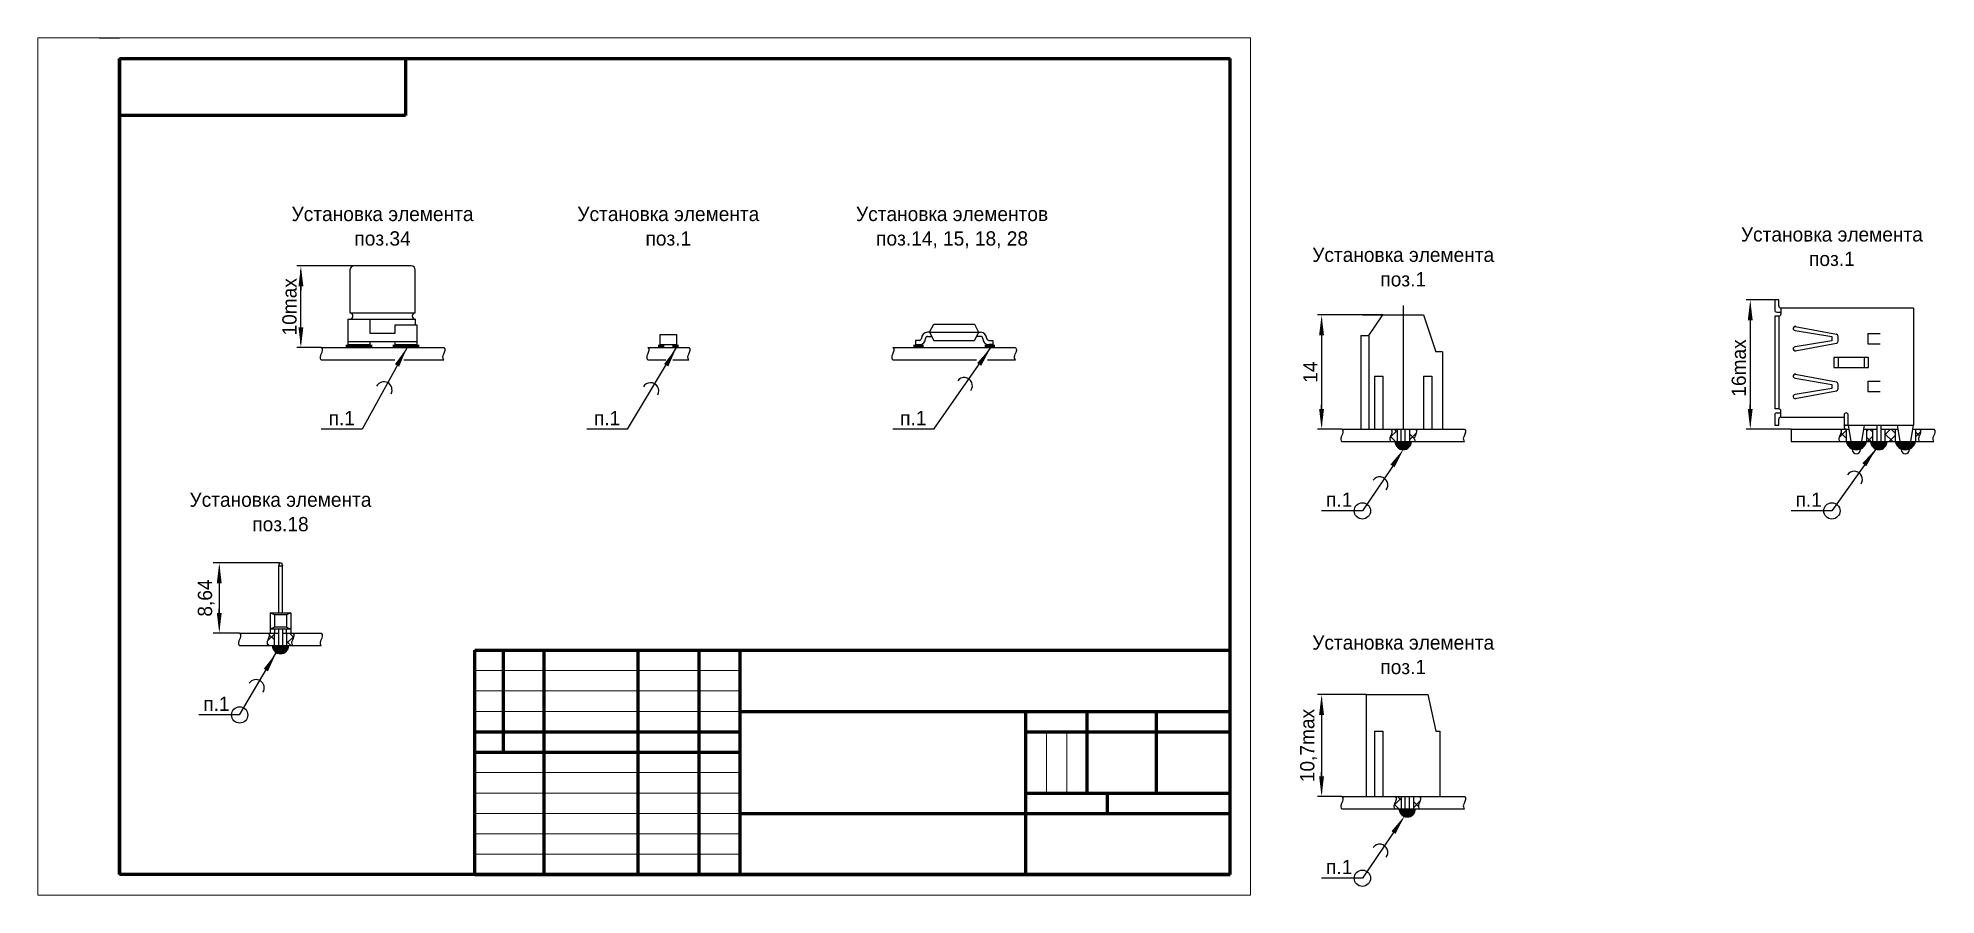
# Model space of a CAD drawing. Header units: millimetres. Extents: x 911 to 1376, y -404 to -194.
import ezdxf
from ezdxf.enums import TextEntityAlignment as Align

# ---------------------------------------------------------------- set-up
doc = ezdxf.new("R2010")
doc.units = ezdxf.units.MM
for name, pattern in [('K5LT32768', [0]), ('K5LT32769', [0]), ('K5LT32770', [0])]:
    doc.linetypes.add(name, pattern=pattern)
doc.dimstyles.new('3.5', dxfattribs={"dimtxt": 3.5, "dimasz": 1, "dimexe": 1, "dimexo": 0, "dimgap": 1, "dimtad": 1, "dimdec": 3, "dimzin": 12, "dimtxsty": 'Standard', "dimblk": 'arrow1', "dimcen": 0, "dimclrd": 1, "dimclre": 1, "dimclrt": 1, "dimadec": 0, "dimazin": 0, "dimtfac": 1, "dimtdec": 3, "dimtix": 1, "dimtmove": 0, "dimatfit": 0, "dimldrblk": 'arrow1', "dimfxl": 1, "dimtolj": 1, "dimtzin": 0, "dimlwd": -1, "dimlwe": -1, "dimarcsym": 0})
doc.dimstyles.get("Standard").update_dxf_attribs({"dimtxt": 0.18, "dimasz": 0.18, "dimexe": 0.18, "dimexo": 0.0625, "dimgap": 0.09, "dimtad": 0, "dimtih": 1, "dimtoh": 1, "dimdec": 4, "dimzin": 0, "dimdsep": 46, "dimtxsty": 'Standard', "dimcen": 0.09, "dimadec": 0, "dimazin": 0, "dimtfac": 1, "dimtdec": 4, "dimtofl": 0, "dimtmove": 0, "dimatfit": 3, "dimfxl": 1, "dimtolj": 1, "dimtzin": 0, "dimarcsym": 0})

# ---------------------------------------------------------------- blocks, each defined once
blk = doc.blocks.new('arrow')
at = {"color": 1}
blk.add_lwpolyline([(0, 0, 0, 1.2, 0), (-5, 0, 1.2, 1.2, 0)], format="xyseb", dxfattribs=at)
blk = doc.blocks.new('arrow1')
at = {"color": 1}
blk.add_line((-5, 0), (-6, 0), dxfattribs=at)
blk.add_blockref('arrow', (0, 0), dxfattribs=at)
blk = doc.blocks.new('*D17')
at = {"color": 1, "transparency": 16777216}
for p, q in [((1189, 1029), (1175, 1029)), ((1176, 1010), (1176, 1028)), ((1181, 1009), (1175, 1009))]:
    blk.add_line(p, q, dxfattribs=at)
at = {"layer": 'Defpoints', "color": 0, "transparency": 16777216}
for p in [(1176, 1029), (1189, 1029), (1181, 1009)]:
    blk.add_point(p, dxfattribs=at)
at = {"color": 1, "transparency": 16777216}
for p, rotation in [((1176, 1029), 90), ((1176, 1009), 270)]:
    blk.add_blockref('arrow1', p, dxfattribs=dict(at, rotation=rotation))
at = {"color": 1, "transparency": 16777216, "insert": (1173.22, 1019), "char_height": 3.5, "attachment_point": 5, "rotation": 90}
blk.add_mtext('\\A1;10max', dxfattribs=at)
blk = doc.blocks.new('SMD')
at = {"color": 1}
for q in [(7, 0), (-15, -20)]:
    blk.add_line((-5, -20), q, dxfattribs=at)
at = {"color": 7}
for p, q in [((0, 0), (10, 0)), ((3, 3.25), (7, 3.25)), ((3, 0.75), (3, 3.25)), ((3, 0.75), (7, 0.75)), ((7, 3.25), (7, 0.75)), ((0, -3), (4.37, -3)), ((6.12, -3), (10, -3))]:
    blk.add_line(p, q, dxfattribs=at)
at = {"color": 1, "const_width": 0.75}
for points in [[(2.5, 0.38), (4, 0.38)], [(7.5, 0.38), (6, 0.38)]]:
    blk.add_lwpolyline(points, dxfattribs=at)
at = {"color": 7}
blk.add_arc((0.64, -10.6), 2, 331.2498, 151.2498, dxfattribs=at)
at = {"color": 1, "start_tangent": (0.913625, -0.406557), "end_tangent": (0.825517, -0.564377)}
for points in [[(0, 0), (-0.1, -1.68), (-0.23, -1.99), (0, -3)], [(10, 0), (9.9, -1.68), (9.77, -1.99), (10, -3)]]:
    blk.add_spline(points, degree=3, dxfattribs=at)
at = {"color": 1, "rotation": 59.63999268588177}
blk.add_blockref('arrow', (7, 0), dxfattribs=at)
at = {"color": 1}
for s, p in [('Установка элемента', (5, 31)), ('поз.1', (5, 25)), ('п.1', (-10, -19))]:
    blk.add_text(s, height=3.5, dxfattribs=at).set_placement(p, align=Align.CENTER)
blk = doc.blocks.new('SO')
at = {"color": 7}
for p, q in [((9, 3.75), (10, 5.75)), ((10, 5.75), (20, 5.75)), ((20, 5.75), (21, 3.75)), ((0, 0), (30, 0)), ((6.5, 1.75), (5.5, 1.75)), ((5.5, 1.75), (5.5, 0.75)), ((5.5, 0.75), (6.5, 0.75)), ((7, 2.25), (7, 2.25)), ((8, 2.25), (8, 2.25)), ((9, 3.75), (8.5, 3.75)), ((8.5, 2.75), (9.5, 2.75)), ((9, 3.75), (21, 3.75)), ((9, 3.75), (10, 1.75)), ((10, 1.75), (20, 1.75)), ((21, 3.75), (20, 1.75)), ((21.5, 2.75), (20.5, 2.75)), ((21, 3.75), (21.5, 3.75)), ((22, 2.25), (22, 2.25)), ((23, 2.25), (23, 2.25)), ((23.5, 1.75), (24.5, 1.75)), ((24.5, 0.75), (23.5, 0.75)), ((24.5, 1.75), (24.5, 0.75)), ((0, -3), (20.45, -3)), ((23.2, -3), (30, -3))]:
    blk.add_line(p, q, dxfattribs=at)
at = {"color": 1}
for p, q in [((10, -20), (24, 0)), ((21, 3.75), (21, 3.75)), ((10, -20), (0, -20))]:
    blk.add_line(p, q, dxfattribs=at)
at = {"color": 1, "const_width": 0.75}
for points in [[(5, 0.38), (7.5, 0.38)], [(22.5, 0.38), (25, 0.38)]]:
    blk.add_lwpolyline(points, dxfattribs=at)
at = {"color": 7}
for centre, radius, start, end in [((6.5, 2.25), 0.5, 270, 0), ((6.5, 2.25), 1.5, 270, 0), ((8.5, 2.25), 1.5, 90, 180), ((8.5, 2.25), 0.5, 90, 180), ((21.5, 2.25), 1.5, 0, 90), ((21.5, 2.25), 0.5, 0, 90), ((23.5, 2.25), 1.5, 180, 270), ((23.5, 2.25), 0.5, 180, 270), ((17.48, -9.32), 2, 323.6424, 143.6424)]:
    blk.add_arc(centre, radius, start, end, dxfattribs=at)
at = {"color": 1, "start_tangent": (0.913625, -0.406557), "end_tangent": (0.825517, -0.564377)}
for points in [[(0, 0), (-0.1, -1.68), (-0.23, -1.99), (0, -3)], [(30, 0), (29.9, -1.68), (29.77, -1.99), (30, -3)]]:
    blk.add_spline(points, degree=3, dxfattribs=at)
at = {"color": 1, "rotation": 55.15064592479967}
blk.add_blockref('arrow', (24, 0), dxfattribs=at)
at = {"color": 1}
for s, p in [('Установка элементов', (14.5, 31)), ('поз.14, 15, 18, 28', (14.5, 25)), ('п.1', (5, -19))]:
    blk.add_text(s, height=3.5, dxfattribs=at).set_placement(p, align=Align.CENTER)
blk = doc.blocks.new('*D23')
at = {"color": 1, "lineweight": -2, "transparency": 16777216}
for p, q in [((-190.25, 82.28), (-206.5, 82.28)), ((-205, 81.28), (-205, 66)), ((-200, 65), (-206.5, 65))]:
    blk.add_line(p, q, dxfattribs=at)
at = {"layer": 'Defpoints', "color": 0, "transparency": 16777216}
for p in [(-190.25, 82.28), (-205, 65), (-200, 65)]:
    blk.add_point(p, dxfattribs=at)
at = {"color": 1, "lineweight": -2, "transparency": 16777216}
for p, rotation in [((-205, 82.28), 90), ((-205, 65), 270)]:
    blk.add_blockref('arrow1', p, dxfattribs=dict(at, rotation=rotation))
at = {"color": 1, "transparency": 16777216, "insert": (-208.18, 73.64), "char_height": 3.5, "attachment_point": 5, "rotation": 90}
blk.add_mtext('\\A1;8,64', dxfattribs=at)
blk = doc.blocks.new('*D25')
at = {"color": 1, "transparency": 16777216}
for p, q in [((1375, 1073), (1359, 1073)), ((1360, 1072), (1360, 1046)), ((1365, 1045), (1359, 1045))]:
    blk.add_line(p, q, dxfattribs=at)
at = {"layer": 'Defpoints', "color": 0, "transparency": 16777216}
for p in [(1375, 1073), (1360, 1045), (1365, 1045)]:
    blk.add_point(p, dxfattribs=at)
at = {"color": 1, "transparency": 16777216}
for p, rotation in [((1360, 1073), 90), ((1360, 1045), 270)]:
    blk.add_blockref('arrow1', p, dxfattribs=dict(at, rotation=rotation))
at = {"color": 1, "transparency": 16777216, "insert": (1357.25, 1059), "char_height": 3.5, "attachment_point": 5, "rotation": 90}
blk.add_mtext('\\A1;14', dxfattribs=at)
blk = doc.blocks.new('*D27')
at = {"color": 1, "transparency": 16777216}
for p, q in [((1379, 1066), (1367, 1066)), ((1368, 1065), (1368, 1042)), ((1373, 1041), (1367, 1041))]:
    blk.add_line(p, q, dxfattribs=at)
at = {"layer": 'Defpoints', "color": 0, "transparency": 16777216}
for p in [(1379, 1066), (1368, 1041), (1373, 1041)]:
    blk.add_point(p, dxfattribs=at)
at = {"color": 1, "transparency": 16777216}
for p, rotation in [((1368, 1066), 90), ((1368, 1041), 270)]:
    blk.add_blockref('arrow1', p, dxfattribs=dict(at, rotation=rotation))
at = {"color": 1, "transparency": 16777216, "insert": (1364.82, 1053.5), "char_height": 3.5, "attachment_point": 5, "rotation": 90}
blk.add_mtext('\\A1;10,7max', dxfattribs=at)
blk = doc.blocks.new('*D29')
at = {"color": 1, "transparency": 16777216}
for p, q in [((21, 541.7), (14, 541.7)), ((15, 540.7), (15, 511)), ((25, 510), (14, 510))]:
    blk.add_line(p, q, dxfattribs=at)
at = {"layer": 'Defpoints', "color": 0, "transparency": 16777216}
for p in [(21, 541.7), (15, 510), (25, 510)]:
    blk.add_point(p, dxfattribs=at)
at = {"color": 1, "transparency": 16777216}
for p, rotation in [((15, 541.7), 90), ((15, 510), 270)]:
    blk.add_blockref('arrow1', p, dxfattribs=dict(at, rotation=rotation))
at = {"color": 1, "transparency": 16777216, "insert": (12.22, 525), "char_height": 3.5, "attachment_point": 5, "rotation": 90}
blk.add_mtext('\\A1;16max', dxfattribs=at)
blk = doc.blocks.new('FK-10')
at = {"color": 7}
for p, q in [((7, 19), (7, 8.5)), ((22, 20), (8, 20)), ((23, 8.5), (23, 19)), ((6.5, 7), (6.5, 1.5)), ((6.5, 7), (23, 7)), ((7, 8.5), (23, 8.5)), ((12, 3.5), (12, 7)), ((23.5, 5.5), (18, 5.5)), ((18, 5.5), (18, 3.5)), ((23, 7), (23, 5.5)), ((23.5, 1.5), (23.5, 5.5)), ((0, 0), (30, 0)), ((6.5, 1.5), (6.5, 0.75)), ((6.5, 1.5), (23.5, 1.5)), ((6.5, 0.75), (12, 0.75)), ((18, 3.5), (12, 3.5)), ((12, 0.75), (12, 1.5)), ((18, 1.5), (18, 0.75)), ((18, 0.75), (23.5, 0.75)), ((23.5, 0.75), (23.5, 1.5)), ((0, -3), (18, -3)), ((20.2186, -3), (30, -3))]:
    blk.add_line(p, q, dxfattribs=at)
at = {"color": 1}
for p, q in [((21, 0), (10, -20)), ((10, -20), (0, -20))]:
    blk.add_line(p, q, dxfattribs=at)
at = {"color": 1, "const_width": 0.75}
for points in [[(6, 0.375), (12.5, 0.375)], [(17.5, 0.375), (24, 0.375)]]:
    blk.add_lwpolyline(points, dxfattribs=at)
at = {"color": 7}
for centre, radius, start, end in [((8, 19), 1, 90, 180), ((22, 19), 1, 0, 90), ((7, 7.75), 0.75, 270, 90), ((23, 7.75), 0.75, 90, 270), ((15.3245, -10.3566), 2, 332.346768, 152.346768)]:
    blk.add_arc(centre, radius, start, end, dxfattribs=at)
at = {"color": 1, "start_tangent": (0.9136254, -0.40655705), "end_tangent": (0.82551733, -0.56437677)}
for points in [[(0, 0), (-0.0956, -1.6768), (-0.2333, -1.9887), (0, -3)], [(30, 0), (29.9044, -1.6768), (29.7667, -1.9887), (30, -3)]]:
    blk.add_spline(points, degree=3, dxfattribs=at)
at = {"color": 1, "rotation": 60.6093909258556}
blk.add_blockref('arrow', (21, 0), dxfattribs=at)
at = {"color": 1}
for s, p in [('Установка элемента', (15, 31)), ('поз.34', (15, 25)), ('п.1', (5, -19))]:
    blk.add_text(s, height=3.5, dxfattribs=at).set_placement(p, align=Align.CENTER)
dim = blk.add_linear_dim(base=(-5, 20), p1=(0, 0), p2=(8, 20), angle=90, text='10max', dimstyle='3.5', dxfattribs=at)
dim.commit()
dim.dimension.update_dxf_attribs({"geometry": '*D17', "text_midpoint": (-7.7803, 10), "insert": (-1181, -1009)})
blk = doc.blocks.new('PLS')
h = blk.add_hatch()
h.set_pattern_fill('ANSI37', color=1, scale=15, style=0)
h.set_pattern_definition([(45, (-69, -203), (-1.325825, 1.325825), []), (135, (-69, -203), (-1.325825, -1.325825), [])])
edge = h.paths.add_edge_path()
edge.add_line((8.5, 0), (7, 0))
edge.add_spline(control_points=[(7, 0), (7.51147, -0.2276), (7.09874, -1.32545), (6.6473, -2.16358), (6.71442, -2.80476), (7, -3)], knot_values=[0, 0, 0, 0, 1.679472962, 2.020491973, 3.058327034, 3.058327034, 3.058327034, 3.058327034], degree=3, periodic=0)
edge.add_line((7, -3), (8.5, -3))
edge.add_line((8.5, -3), (8.5, 0))
edge = h.paths.add_edge_path()
edge.add_spline(control_points=[(13, -3), (12.71442, -2.80476), (12.6473, -2.16358), (13.09874, -1.32545), (13.51147, -0.2276), (13, 0)], knot_values=[0, 0, 0, 0, 1.037835061, 1.378854072, 3.058327034, 3.058327034, 3.058327034, 3.058327034], degree=3, periodic=0)
edge.add_line((13, 0), (11.5, 0))
edge.add_line((11.5, 0), (11.5, -3))
edge.add_line((11.5, -3), (13, -3))
blk.add_hatch(color=1).paths.add_polyline_path([(12, -3), (8, -3, 1)])
at = {"color": 7}
for p, q in [((9.75, 17.28), (9.5, 16.53)), ((9.5, 16.53), (9.5, 5)), ((9.5, 16.53), (10.5, 16.53)), ((9.75, 17.28), (10.25, 17.28)), ((10, 17.28), (10, 17.28)), ((10, 17.28), (10, 17.28)), ((10.25, 17.28), (10.5, 16.53)), ((10.5, 5), (10.5, 16.53)), ((7.5, 5), (12.5, 5)), ((7.5, 5), (7.5, 0)), ((12.5, 5), (12.5, 0)), ((0, 0), (9.5, 0)), ((12.5, 1), (7.5, 1)), ((8.5, 1), (8.5, 0)), ((8.5, -3), (8.5, 0)), ((9.5, 1), (9.5, -3)), ((10.5, 1), (10.5, -3)), ((10.5, 0), (20, 0)), ((11.5, 0), (11.5, 1)), ((11.5, 0), (11.5, -3)), ((0, -3), (20, -3))]:
    blk.add_line(p, q, dxfattribs=at)
at = {"color": 1}
for p, q in [((8.5, 4.5), (7.5, 5)), ((12.5, 5), (11.5, 4.5)), ((8.5, 1.5), (7.5, 1)), ((11.5, 4.5), (8.5, 4.5)), ((8.5, 4.5), (8.5, 1.5)), ((11.5, 1.5), (8.5, 1.5)), ((11.5, 4.5), (11.5, 1.5)), ((11.5, 1.5), (12.5, 1)), ((0, -20), (10, -3)), ((0, -20), (-10, -20))]:
    blk.add_line(p, q, dxfattribs=at)
at = {"color": 1, "linetype": 'Continuous'}
blk.add_circle((0, -20), 2, dxfattribs=at)
at = {"color": 1}
blk.add_arc((10, -3), 2, 180, 0, dxfattribs=at)
at = {"color": 7}
blk.add_arc((4.02835, -13.33915), 2, 326.3099325, 146.3099325, dxfattribs=at)
at = {"color": 1, "start_tangent": (0.913625396, -0.40655705), "end_tangent": (0.825517328, -0.564376772)}
for points in [[(0, 0), (-0.09557, -1.67675), (-0.23329, -1.98872), (0, -3)], [(7, 0), (6.90443, -1.67675), (6.76671, -1.98872), (7, -3)], [(13, 0), (12.90443, -1.67675), (12.76671, -1.98872), (13, -3)], [(20, 0), (19.90443, -1.67675), (19.76671, -1.98872), (20, -3)]]:
    blk.add_spline(points, degree=3, dxfattribs=at)
at = {"color": 1, "rotation": 59.00317529278975}
blk.add_blockref('arrow', (8.98596, -4.72387), dxfattribs=at)
at = {"color": 1}
for s, p in [('Установка элемента', (10, 31)), ('поз.18', (10, 25)), ('п.1', (-5.67916, -19))]:
    blk.add_text(s, height=3.5, dxfattribs=at).set_placement(p, align=Align.CENTER)
dim = blk.add_linear_dim(base=(-5, 0), p1=(9.75, 17.28), p2=(0, 0), angle=90, dimstyle='Standard', override={"dimtxt": 3.5, "dimasz": 1, "dimexe": 1.5, "dimexo": 0, "dimgap": 1, "dimtad": 1, "dimtih": 0, "dimtoh": 0, "dimlfac": 0.5, "dimzin": 8, "dimdsep": 44, "dimblk": 'arrow1', "dimcen": 0, "dimclrd": 1, "dimclre": 1, "dimclrt": 1, "dimtix": 1, "dimtofl": 1, "dimatfit": 1, "dimldrblk": 'arrow1'}, dxfattribs=at)
dim.commit()
dim.dimension.update_dxf_attribs({"geometry": '*D23', "text_midpoint": (-8.18025, 8.64), "insert": (200, -65)})
blk = doc.blocks.new('DG508')
h = blk.add_hatch()
h.set_pattern_fill('ANSI37', color=1, scale=15, style=0)
h.set_pattern_definition([(45, (-64, -203), (-1.325825, 1.325825), []), (135, (-64, -203), (-1.325825, -1.325825), [])])
edge = h.paths.add_edge_path()
edge.add_line((13.5, 0), (12, 0))
edge.add_spline(control_points=[(12, 0), (12.5115, -0.2276), (12.0987, -1.3255), (11.6473, -2.1636), (11.7144, -2.8048), (12, -3)], knot_values=[0, 0, 0, 0, 1.67947296, 2.02049197, 3.05832703, 3.05832703, 3.05832703, 3.05832703], degree=3, periodic=0)
edge.add_line((12, -3), (13.5, -3))
edge.add_line((13.5, -3), (13.5, 0))
edge = h.paths.add_edge_path()
edge.add_spline(control_points=[(18, -3), (17.7144, -2.8048), (17.6473, -2.1636), (18.0987, -1.3255), (18.5115, -0.2276), (18, 0)], knot_values=[0, 0, 0, 0, 1.03783506, 1.37885407, 3.05832703, 3.05832703, 3.05832703, 3.05832703], degree=3, periodic=0)
edge.add_line((18, 0), (16.5, 0))
edge.add_line((16.5, 0), (16.5, -3))
edge.add_line((16.5, -3), (18, -3))
blk.add_hatch(color=1).paths.add_polyline_path([(17, -3), (13, -3, 1)])
at = {"color": 7}
for p, q in [((5, 28), (20, 28)), ((6.6, 23), (10, 28)), ((15, 30.3111), (15, 0)), ((20, 28), (23, 19)), ((4.6, 23), (4.6, 0)), ((4.6, 23), (6.6, 23)), ((6.6, 23), (6.6, 0)), ((24.6, 19), (23, 19)), ((24.6, 19), (24.6, 0)), ((8, 13), (10, 13)), ((8, 13), (8, 0)), ((10, 13), (10, 0)), ((20, 13), (22, 13)), ((20, 13), (20, 0)), ((22, 13), (22, 0)), ((0, 0), (30, 0)), ((13.5, 0), (13.5, -3)), ((14.5, -3), (14.5, 0)), ((15.5, -3), (15.5, 0)), ((16.5, 0), (16.5, -3)), ((0, -3), (30, -3))]:
    blk.add_line(p, q, dxfattribs=at)
at = {"color": 1}
for p, q in [((13.8022, -7.0467), (5, -20)), ((5, -20), (-5, -20))]:
    blk.add_line(p, q, dxfattribs=at)
at = {"color": 1, "linetype": 'Continuous'}
blk.add_circle((5, -20), 2, dxfattribs=at)
at = {"color": 1}
blk.add_arc((15, -3), 2, 180, 0, dxfattribs=at)
at = {"color": 7}
blk.add_arc((9.2332, -13.6611), 2, 322.500519, 142.500519, dxfattribs=at)
at = {"color": 1, "start_tangent": (0.9136254, -0.40655705), "end_tangent": (0.82551733, -0.56437677)}
for points in [[(0, 0), (-0.0956, -1.6768), (-0.2333, -1.9887), (0, -3)], [(12, 0), (11.9044, -1.6768), (11.7667, -1.9887), (12, -3)], [(18, 0), (17.9044, -1.6768), (17.7667, -1.9887), (18, -3)], [(30, 0), (29.9044, -1.6768), (29.7667, -1.9887), (30, -3)]]:
    blk.add_spline(points, degree=3, dxfattribs=at)
at = {"color": 1, "rotation": 56.45006973216597}
blk.add_blockref('arrow', (15.1291, -4.8053), dxfattribs=at)
at = {"color": 1}
for s, p in [('Установка элемента', (15, 41)), ('поз.1', (15, 35)), ('п.1', (-0.6792, -19))]:
    blk.add_text(s, height=3.5, dxfattribs=at).set_placement(p, align=Align.CENTER)
at = {"color": 7}
dim = blk.add_linear_dim(base=(-5, 0), p1=(10, 28), p2=(0, 0), angle=90, dimstyle='3.5', dxfattribs=at)
dim.commit()
dim.dimension.update_dxf_attribs({"geometry": '*D25', "text_midpoint": (-5, 14), "dimtype": 128, "insert": (-1365, -1045)})
blk = doc.blocks.new('TB-11B')
h = blk.add_hatch()
h.set_pattern_fill('ANSI37', color=1, scale=15, style=0)
h.set_pattern_definition([(45, (-63, -203), (-1.325825, 1.325825), []), (135, (-63, -203), (-1.325825, -1.325825), [])])
edge = h.paths.add_edge_path()
edge.add_line((14.5, 0), (13, 0))
edge.add_spline(control_points=[(13, 0), (13.5115, -0.2276), (13.0987, -1.3255), (12.6473, -2.1636), (12.7144, -2.8048), (13, -3)], knot_values=[0, 0, 0, 0, 1.67947296, 2.02049197, 3.05832703, 3.05832703, 3.05832703, 3.05832703], degree=3, periodic=0)
edge.add_line((13, -3), (14.5, -3))
edge.add_line((14.5, -3), (14.5, 0))
edge = h.paths.add_edge_path()
edge.add_spline(control_points=[(19, -3), (18.7144, -2.8048), (18.6473, -2.1636), (19.0987, -1.3255), (19.5115, -0.2276), (19, 0)], knot_values=[0, 0, 0, 0, 1.03783506, 1.37885407, 3.05832703, 3.05832703, 3.05832703, 3.05832703], degree=3, periodic=0)
edge.add_line((19, 0), (17.5, 0))
edge.add_line((17.5, 0), (17.5, -3))
edge.add_line((17.5, -3), (19, -3))
blk.add_hatch(color=1).paths.add_polyline_path([(18, -3), (14, -3, 1)])
at = {"color": 7}
for p, q in [((6, 0), (6, 25)), ((6, 25), (21, 25)), ((21, 25), (23, 16)), ((8, 16), (10, 16)), ((8, 16), (8, 0)), ((10, 16), (10, 0)), ((23, 16), (24, 16)), ((24, 16), (24, 0)), ((0, 0), (30, 0)), ((14.5, 0), (14.5, -3)), ((15.5, -3), (15.5, 0)), ((16.5, -3), (16.5, 0)), ((17.5, 0), (17.5, -3)), ((0, -3), (30, -3))]:
    blk.add_line(p, q, dxfattribs=at)
at = {"color": 1}
for p, q in [((13.8022, -7.0467), (5, -20)), ((5, -20), (-5, -20))]:
    blk.add_line(p, q, dxfattribs=at)
at = {"color": 1, "linetype": 'Continuous'}
blk.add_circle((5, -20), 2, dxfattribs=at)
at = {"color": 1}
blk.add_arc((16, -3), 2, 180, 0, dxfattribs=at)
at = {"color": 7}
blk.add_arc((9.2332, -13.6611), 2, 322.500519, 142.500519, dxfattribs=at)
at = {"color": 1, "start_tangent": (0.9136254, -0.40655705), "end_tangent": (0.82551733, -0.56437677)}
for points in [[(0, 0), (-0.0956, -1.6768), (-0.2333, -1.9887), (0, -3)], [(13, 0), (12.9044, -1.6768), (12.7667, -1.9887), (13, -3)], [(19, 0), (18.9044, -1.6768), (18.7667, -1.9887), (19, -3)], [(30, 0), (29.9044, -1.6768), (29.7667, -1.9887), (30, -3)]]:
    blk.add_spline(points, degree=3, dxfattribs=at)
at = {"color": 1, "rotation": 56.45006973216476}
blk.add_blockref('arrow', (15.3901, -4.6638), dxfattribs=at)
at = {"color": 1}
for s, p in [('Установка элемента', (15, 36)), ('поз.1', (15, 30)), ('п.1', (-0.6792, -19))]:
    blk.add_text(s, height=3.5, dxfattribs=at).set_placement(p, align=Align.CENTER)
dim = blk.add_linear_dim(base=(-5, 0), p1=(6, 25), p2=(0, 0), angle=90, text='10,7max', dimstyle='3.5', dxfattribs=at)
dim.commit()
dim.dimension.update_dxf_attribs({"geometry": '*D27', "text_midpoint": (-5, 12.5), "dimtype": 160, "insert": (-1373, -1041)})
blk = doc.blocks.new('USBA-2J')
h = blk.add_hatch()
h.set_pattern_fill('ANSI37', color=1, scale=15, style=0)
h.set_pattern_definition([(45, (-25, -510), (-1.325825, 1.325825), []), (135, (-25, -510), (-1.325825, -1.325825), [])])
edge = h.paths.add_edge_path()
edge.add_line((13.5, 0), (12, 0))
edge.add_spline(control_points=[(12, 0), (12.5115, -0.2276), (12.0987, -1.3255), (11.6473, -2.1636), (11.7144, -2.8048), (12, -3)], knot_values=[0, 0, 0, 0, 1.67947296, 2.02049197, 3.05832703, 3.05832703, 3.05832703, 3.05832703], degree=3, periodic=0)
edge.add_line((12, -3), (13.5, -3))
edge.add_line((13.5, -3), (13.5, 0))
h.paths.add_polyline_path([(20, 0), (18.5, 0), (18.5, -3), (20, -3)])
h.paths.add_polyline_path([(25.5, 0), (23, 0), (23, -3), (25.5, -3)])
edge = h.paths.add_edge_path()
edge.add_spline(control_points=[(31.5, -3), (31.2144, -2.8048), (31.1473, -2.1636), (31.5987, -1.3255), (32.0115, -0.2276), (31.5, 0)], knot_values=[0, 0, 0, 0, 1.03783506, 1.37885407, 3.05832703, 3.05832703, 3.05832703, 3.05832703], degree=3, periodic=0)
edge.add_line((31.5, 0), (30.5, 0))
edge.add_line((30.5, 0), (30.5, -3))
edge.add_line((30.5, -3), (31.5, -3))
h = blk.add_hatch(color=1)
h.paths.add_polyline_path([(17.0319, -4.8085, 0.24113386), (18.5, -3), (17.3333, -3)])
h.paths.add_polyline_path([(14.6667, -3), (14.9681, -4.8085, 0.21088739), (17.0319, -4.8085), (17.3333, -3)])
h.paths.add_polyline_path([(14.6667, -3), (13.5, -3, 0.24113386), (14.9681, -4.8085)])
blk.add_hatch(color=1).paths.add_polyline_path([(23.5, -3), (19.5, -3, 1)])
h = blk.add_hatch(color=1)
h.paths.add_polyline_path([(29.0319, -4.8085, 0.24113386), (30.5, -3), (29.3333, -3)])
h.paths.add_polyline_path([(26.6667, -3), (26.9681, -4.8085, 0.21088739), (29.0319, -4.8085), (29.3333, -3)])
h.paths.add_polyline_path([(26.6667, -3), (25.5, -3, 0.24113386), (26.9681, -4.8085)])
at = {"color": 7}
for p, q in [((-3, 31.7), (-4, 31.7)), ((-4, 31.7), (-4, 29.2)), ((-3.5, 28.7), (-2.5, 28.7)), ((-3, 30.2), (-3, 31.7)), ((-2.5, 29.7), (-2.5, 28.2)), ((30, 29.7), (-2.5, 29.7)), ((30, 29.7), (30, 1)), ((-4, 27.7), (-4, 5)), ((-3, 27.7), (-4, 27.7)), ((-3, 27.7), (-3, 5)), ((-3, 27.7), (-3, 27.7)), ((1, 25.2), (11.0936, 23.2774)), ((1, 24.2), (10, 22.7)), ((18.8195, 23.45), (18.8195, 20.95)), ((18.8195, 23.45), (21.8195, 23.45)), ((10, 21.7), (1, 20.2)), ((1, 19.2), (11.0936, 21.1226)), ((10, 22.7), (10, 21.7)), ((11.5, 21.6138), (11.5, 22.7862)), ((18.8195, 20.95), (18.8195, 20.95)), ((18.8195, 20.95), (21.8195, 20.95)), ((10.5, 17.6), (10.5, 15.1)), ((19, 17.6), (10.5, 17.6)), ((10.5, 15.1), (19, 15.1)), ((11.5, 17.6), (11.5, 15.1)), ((18, 15.1), (18, 17.6)), ((19, 15.1), (19, 17.6)), ((1, 13.5), (11.0936, 11.5774)), ((1, 12.5), (10, 11)), ((10, 10), (1, 8.5)), ((1, 7.5), (11.0936, 9.4226)), ((10, 11), (10, 10)), ((11.5, 9.9138), (11.5, 11.0862)), ((18.8195, 11.75), (18.8195, 9.25)), ((18.8195, 11.75), (21.8195, 11.75)), ((-3, 5), (-4, 5)), ((-3, 5), (-3, 5)), ((18.8195, 9.25), (18.8195, 9.25)), ((18.8195, 9.25), (21.8195, 9.25)), ((-4, 3.5), (-4, 1)), ((-4, 1), (-3, 1)), ((-3.5, 4), (-2.5, 4)), ((-3, 1), (-3, 2.5)), ((-2.5, 3), (-2.5, 4.5)), ((-2.5, 3), (13, 3)), ((0, 0), (14.1667, 0)), ((0, 0), (0, -3)), ((13, 3.5), (13, 0.5)), ((13.5, 1), (30, 1)), ((13.5, 1), (14, 1)), ((13.5, 0), (13.5, -3)), ((14, 1), (14, 3.5)), ((14, 1), (14.1667, 0)), ((14.1667, 0), (14.6667, -3)), ((17.3333, -3), (17.8333, 0)), ((17.8333, 0), (18, 1)), ((17.8333, 0), (21, 0)), ((18.5, 0), (18.5, -3)), ((20, -3), (20, 0)), ((21, 1), (21, -3)), ((22, 1), (22, -3)), ((22, 0), (26.1667, 0)), ((23, 0), (23, -3)), ((25.5, 0), (25.5, -3)), ((26, 1), (26.1667, 0)), ((26.1667, 0), (26.6667, -3)), ((29.3333, -3), (29.8333, 0)), ((29.8333, 0), (30, 1)), ((29.8333, 0), (35, 0)), ((30.5, 0), (30.5, -3)), ((0, -3), (35, -3)), ((14.9681, -4.8085), (15, -5)), ((17, -5), (17.0319, -4.8085)), ((26.9681, -4.8085), (27, -5)), ((29, -5), (29.0319, -4.8085))]:
    blk.add_line(p, q, dxfattribs=at)
at = {"color": 1}
for p, q in [((20.761, -4.8585), (10, -20)), ((10, -20), (0, -20))]:
    blk.add_line(p, q, dxfattribs=at)
at = {"color": 1, "linetype": 'Continuous'}
blk.add_circle((10, -20), 2, dxfattribs=at)
at = {"color": 7}
for centre, radius, start, end in [((-3.5, 29.2), 0.5, 180, 270), ((-2.5, 30.2), 0.5, 180, 270), ((-3, 28.2), 0.5, 270, 0), ((1, 24.7), 0.5, 68.431404, 270), ((11, 22.7862), 0.5, 0, 79.215702), ((1, 19.7), 0.5, 90, 291.568596), ((11, 21.6138), 0.5, 280.784298, 0), ((1, 13), 0.5, 68.431404, 270), ((11, 11.0862), 0.5, 0, 79.215702), ((11, 9.9138), 0.5, 280.784298, 0), ((-3, 4.5), 0.5, 0, 90), ((1, 8), 0.5, 90, 291.568596), ((-3.5, 3.5), 0.5, 90, 180), ((-2.5, 2.5), 0.5, 90, 180), ((13.5, 3.5), 0.5, 90, 180), ((13.5, 0.5), 0.5, 90, 180), ((13.5, 0.5), 0.5, 180, 270), ((13.5, 3.5), 0.5, 0, 90), ((16, -5), 1, 180, 0), ((28, -5), 1, 180, 0), ((15.4744, -12.2971), 2, 326.309932, 146.309932)]:
    blk.add_arc(centre, radius, start, end, dxfattribs=at)
at = {"color": 1}
for centre, radius, start, end in [((16, -2.4707), 2.5554, 191.954489, 348.045511), ((21.5, -3), 2, 180, 0), ((28, -2.4707), 2.5554, 191.954489, 348.045511)]:
    blk.add_arc(centre, radius, start, end, dxfattribs=at)
at = {"color": 1, "start_tangent": (0.9136254, -0.40655705), "end_tangent": (0.82551733, -0.56437677)}
for points in [[(12, 0), (11.9044, -1.6768), (11.7667, -1.9887), (12, -3)], [(31.5, 0), (31.4044, -1.6768), (31.2667, -1.9887), (31.5, -3)], [(35, 0), (34.9044, -1.6768), (34.7667, -1.9887), (35, -3)]]:
    blk.add_spline(points, degree=3, dxfattribs=at)
at = {"color": 1, "rotation": 53.94708189757851}
blk.add_blockref('arrow', (20.8906, -4.6641), dxfattribs=at)
at = {"color": 1}
for s, p in [('Установка элемента', (10, 46)), ('поз.1', (10, 40)), ('п.1', (4.3208, -19))]:
    blk.add_text(s, height=3.5, dxfattribs=at).set_placement(p, align=Align.CENTER)
dim = blk.add_linear_dim(base=(-10, 0), p1=(-4, 31.7), p2=(0, 0), angle=90, text='16max', dimstyle='3.5', dxfattribs=at)
dim.commit()
dim.dimension.update_dxf_attribs({"geometry": '*D29', "text_midpoint": (-10, 15), "dimtype": 128, "insert": (-25, -510)})

msp = doc.modelspace()

# ---------------------------------------------------------------- linework, layer by layer
at = {"color": 5, "linetype": 'K5LT32769', "lineweight": 20, "true_color": 0x0000ff}
for p, q in [((910.59, -404.13), (910.59, -194.13)), ((910.59, -194.13), (1207.59, -194.13)), ((1207.59, -404.13), (1207.59, -194.13)), ((1017.59, -349.13), (1082.59, -349.13)), ((1017.59, -354.13), (1082.59, -354.13)), ((1017.59, -359.13), (1082.59, -359.13)), ((1157.59, -379.13), (1157.59, -364.13)), ((1162.59, -379.13), (1162.59, -364.13)), ((1017.59, -374.13), (1082.59, -374.13)), ((1017.59, -379.13), (1082.59, -379.13)), ((1017.59, -384.13), (1082.59, -384.13)), ((1017.59, -389.13), (1082.59, -389.13)), ((1017.59, -394.13), (1082.59, -394.13)), ((1207.59, -404.13), (910.59, -404.13))]:
    msp.add_line(p, q, dxfattribs=at)
at = {"color": 1, "linetype": 'K5LT32770', "lineweight": 25, "true_color": 0xff0000}
msp.add_line((925.59, -194.13), (930.59, -194.13), dxfattribs=at)
at = {"color": 1, "linetype": 'K5LT32768', "lineweight": 60, "true_color": 0xff0000}
for p, q in [((930.59, -199.13), (930.59, -319.13)), ((930.59, -399.13), (930.59, -199.13)), ((930.59, -199.13), (1202.59, -199.13)), ((1000.59, -199.13), (1000.59, -213.13)), ((1202.59, -399.13), (1202.59, -199.13)), ((1000.59, -213.13), (930.59, -213.13)), ((930.59, -254.13), (930.59, -399.13)), ((1017.59, -344.13), (1202.59, -344.13)), ((1017.59, -399.13), (1017.59, -344.13)), ((1024.59, -369.13), (1024.59, -344.13)), ((1034.59, -399.13), (1034.59, -344.13)), ((1057.59, -399.13), (1057.59, -344.13)), ((1072.59, -399.13), (1072.59, -344.13)), ((1082.59, -399.13), (1082.59, -344.13)), ((1082.59, -359.13), (1202.59, -359.13)), ((1152.59, -399.13), (1152.59, -359.13)), ((1167.59, -379.13), (1167.59, -359.13)), ((1184.59, -379.13), (1184.59, -359.13)), ((1017.59, -364.13), (1082.59, -364.13)), ((1152.59, -364.13), (1202.59, -364.13)), ((1017.59, -369.13), (1082.59, -369.13)), ((1152.59, -379.13), (1202.59, -379.13)), ((1172.59, -384.13), (1172.59, -379.13)), ((1082.59, -384.13), (1202.59, -384.13)), ((1202.59, -399.13), (930.59, -399.13)), ((1017.59, -399.13), (1202.59, -399.13))]:
    msp.add_line(p, q, dxfattribs=at)

# ---------------------------------------------------------------- block references
for name, p in [('FK-10', (980, -270)), ('SMD', (1060, -270)), ('SO', (1120, -270)), ('USBA-2J', (1340, -290)), ('DG508', (1230, -290)), ('PLS', (960, -340)), ('TB-11B', (1230, -380))]:
    msp.add_blockref(name, p)

doc.saveas('drawing.dxf')
